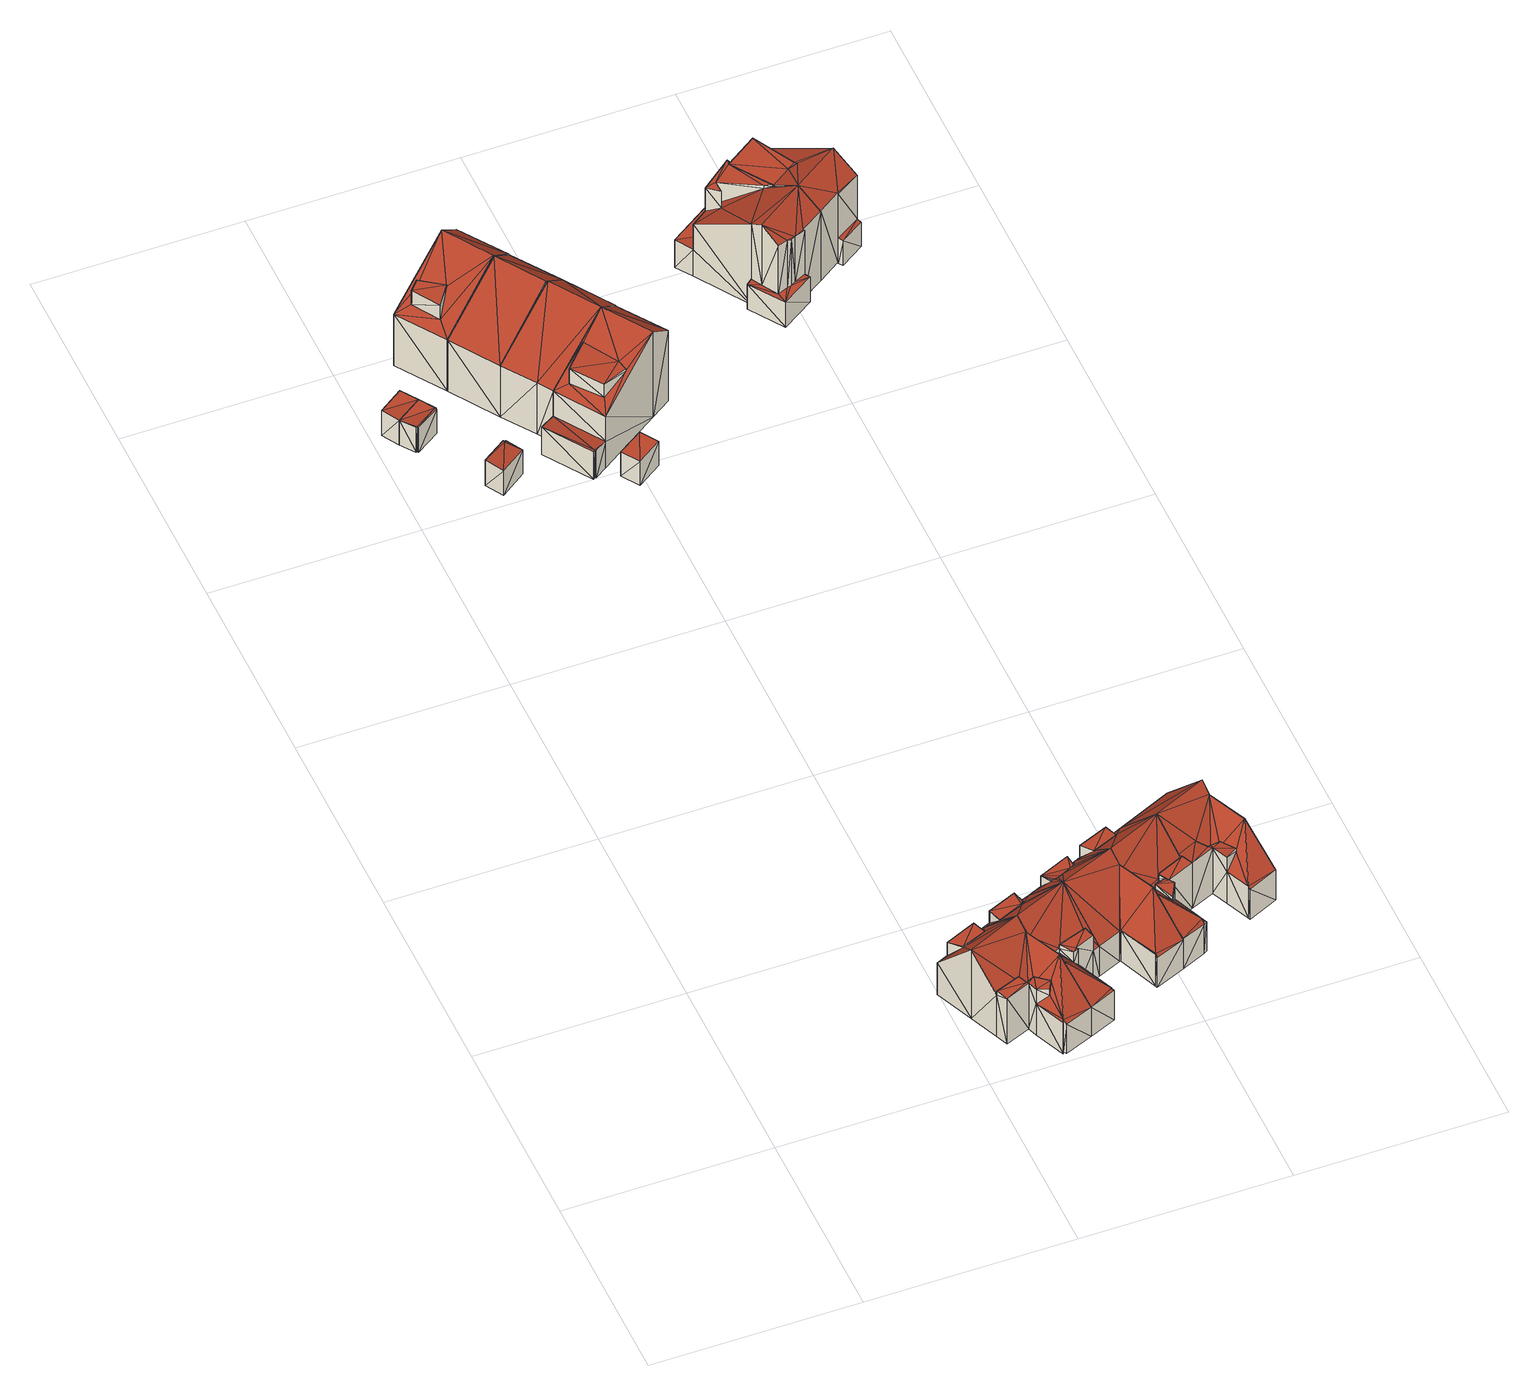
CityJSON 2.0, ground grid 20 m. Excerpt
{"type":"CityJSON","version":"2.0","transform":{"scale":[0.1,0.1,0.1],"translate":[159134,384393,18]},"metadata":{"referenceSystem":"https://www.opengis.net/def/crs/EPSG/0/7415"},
"CityObjects":{
"building1":{"type":"Building","attributes":{"oorspronkelijk_bouwjaar":1928,"status":"Pand in gebruik","geconstateerd":false,"h_maaiveld":18.32,"dak_type":"slanted","pw_datum":"2016-12-01","pw_actueel":"yes","pw_bron":"ahn3","reconstructie_methode":"tudelft3d-geoflow","versie_methode":"v21.03.1","kas_warenhuis":false,"ondergronds_type":"above ground","lod11_replace":false,"reconstruction_skipped":false},"geometry":[{"type":"Solid","lod":"2.2","boundaries":[[[[0,1,2]],[[3,4,5]],[[5,6,7]],[[8,4,3]],[[4,9,5]],[[9,6,5]],[[9,4,10]],[[6,11,12]],[[13,11,6]],[[6,12,7]],[[12,1,7]],[[14,1,12]],[[2,1,14]],[[14,12,15]],[[16,15,12]],[[17,16,12]],[[18,1,19]],[[19,1,0]],[[19,0,20]],[[20,0,2]],[[21,7,1]],[[18,21,1]],[[22,23,24]],[[24,23,13]],[[13,23,11]],[[25,26,20]],[[27,8,3]],[[28,27,3]],[[29,6,9]],[[30,31,29]],[[29,31,6]],[[25,20,32]],[[32,20,33]],[[14,33,2]],[[33,20,2]],[[32,33,34]],[[35,32,34]],[[35,34,26]],[[36,10,4]],[[37,36,4]],[[38,5,21]],[[21,5,7]],[[33,14,16]],[[16,14,15]],[[24,13,6]],[[31,24,6]],[[39,40,23]],[[22,39,23]],[[28,3,5]],[[38,28,5]],[[17,12,23]],[[23,12,11]],[[29,9,10]],[[36,29,10]],[[41,42,43]],[[44,45,46]],[[46,45,47]],[[47,45,48]],[[46,47,40]],[[39,46,40]],[[30,29,42]],[[41,30,42]],[[37,4,27]],[[27,4,8]],[[48,45,49]],[[44,43,45]],[[23,40,17]],[[49,40,47]],[[48,49,47]],[[49,21,40]],[[21,17,40]],[[18,17,21]],[[20,26,19]],[[16,17,34]],[[16,34,33]],[[26,34,18]],[[19,26,18]],[[34,17,18]],[[32,35,25]],[[25,35,26]],[[36,37,29]],[[21,49,45]],[[21,45,38]],[[43,37,38]],[[45,43,38]],[[42,29,37]],[[43,42,37]],[[28,38,37]],[[27,28,37]],[[30,41,43]],[[31,30,44]],[[44,30,43]],[[31,46,24]],[[31,44,46]],[[22,46,39]],[[24,46,22]]]],"semantics":{"surfaces":[{"type":"GroundSurface"},{"type":"WallSurface"},{"type":"RoofSurface"}],"values":[[0,0,0,0,0,0,0,0,0,0,0,0,0,0,1,1,1,1,1,1,1,1,1,1,1,1,1,1,1,1,1,1,1,1,1,1,1,1,1,1,1,1,1,1,1,1,1,1,1,1,1,1,1,1,1,1,1,1,1,1,1,1,1,1,1,1,2,2,2,2,2,2,2,2,2,2,2,2,2,2,2,2,2,2,2,2,2,2,2,2,2,2,2,2,2,2]]}}]},
"building2":{"type":"Building","attributes":{"oorspronkelijk_bouwjaar":2014,"status":"Pand in gebruik","geconstateerd":false,"h_maaiveld":18.53,"dak_type":"single horizontal","pw_datum":"2016-12-01","pw_actueel":"yes","pw_bron":"ahn3","reconstructie_methode":"tudelft3d-geoflow","versie_methode":"v21.03.1","kas_warenhuis":false,"ondergronds_type":"above ground","lod11_replace":false,"reconstruction_skipped":false},"geometry":[{"type":"Solid","lod":"2.2","boundaries":[[[[50,51,52]],[[53,50,52]],[[54,50,55]],[[55,50,53]],[[56,51,50]],[[54,56,50]],[[55,53,57]],[[57,53,52]],[[57,52,51]],[[56,57,51]],[[57,56,54]],[[55,57,54]]]],"semantics":{"surfaces":[{"type":"GroundSurface"},{"type":"WallSurface"},{"type":"RoofSurface"}],"values":[[0,0,1,1,1,1,1,1,1,1,2,2]]}}]},
"building3":{"type":"Building","attributes":{"oorspronkelijk_bouwjaar":2014,"status":"Pand in gebruik","geconstateerd":false,"h_maaiveld":18.54,"dak_type":"single horizontal","pw_datum":"2016-12-01","pw_actueel":"yes","pw_bron":"ahn3","reconstructie_methode":"tudelft3d-geoflow","versie_methode":"v21.03.1","kas_warenhuis":false,"ondergronds_type":"above ground","lod11_replace":false,"reconstruction_skipped":false},"geometry":[{"type":"Solid","lod":"2.2","boundaries":[[[[58,52,59]],[[60,61,58]],[[58,53,52]],[[60,58,62]],[[63,53,61]],[[61,53,58]],[[64,63,65]],[[65,63,61]],[[66,60,67]],[[67,60,62]],[[65,61,60]],[[66,65,60]],[[55,53,63]],[[64,55,63]],[[68,59,57]],[[57,59,52]],[[57,52,53]],[[55,57,53]],[[69,58,68]],[[68,58,59]],[[67,62,69]],[[69,62,58]],[[64,65,55]],[[67,69,66]],[[66,69,65]],[[69,55,65]],[[68,57,69]],[[57,55,69]]]],"semantics":{"surfaces":[{"type":"GroundSurface"},{"type":"WallSurface"},{"type":"RoofSurface"}],"values":[[0,0,0,0,0,0,1,1,1,1,1,1,1,1,1,1,1,1,1,1,1,1,2,2,2,2,2,2]]}}]},
"building4":{"type":"Building","attributes":{"oorspronkelijk_bouwjaar":1928,"status":"Pand in gebruik","geconstateerd":false,"h_maaiveld":18.31,"dak_type":"slanted","pw_datum":"2016-12-01","pw_actueel":"yes","pw_bron":"ahn3","reconstructie_methode":"tudelft3d-geoflow","versie_methode":"v21.03.1","kas_warenhuis":false,"ondergronds_type":"above ground","lod11_replace":false,"reconstruction_skipped":false},"geometry":[{"type":"Solid","lod":"2.2","boundaries":[[[[70,1,0]],[[71,72,73]],[[70,71,1]],[[71,73,1]],[[73,74,1]],[[75,76,73]],[[77,74,78]],[[79,80,81]],[[76,78,73]],[[78,74,73]],[[77,78,80]],[[77,80,79]],[[82,79,83]],[[3,79,82]],[[77,79,3]],[[84,70,0]],[[19,84,0]],[[85,77,28]],[[28,77,3]],[[86,81,80]],[[87,86,80]],[[88,73,89]],[[89,73,72]],[[90,91,92]],[[92,91,93]],[[93,91,94]],[[95,76,75]],[[96,95,75]],[[97,74,85]],[[85,74,77]],[[28,3,82]],[[98,28,82]],[[99,100,101]],[[101,100,102]],[[89,72,71]],[[103,89,71]],[[104,83,79]],[[105,104,79]],[[94,91,106]],[[107,103,108]],[[108,103,84]],[[70,103,71]],[[84,103,70]],[[109,110,100]],[[99,109,100]],[[96,75,73]],[[88,96,73]],[[19,0,1]],[[18,19,1]],[[108,84,110]],[[109,108,110]],[[101,102,107]],[[107,102,103]],[[18,1,97]],[[97,1,74]],[[111,112,91]],[[90,111,91]],[[105,79,86]],[[86,79,81]],[[98,82,83]],[[104,98,83]],[[92,93,113]],[[113,93,87]],[[113,87,114]],[[114,87,78]],[[78,87,80]],[[95,78,76]],[[115,114,95]],[[95,114,78]],[[115,95,112]],[[111,115,112]],[[105,98,104]],[[85,28,105]],[[105,28,98]],[[87,105,86]],[[94,106,93]],[[87,93,105]],[[97,85,106]],[[93,85,105]],[[106,85,93]],[[100,88,102]],[[103,102,89]],[[18,100,110]],[[18,88,100]],[[19,110,84]],[[18,110,19]],[[88,89,102]],[[96,88,112]],[[106,91,97]],[[97,88,18]],[[95,96,112]],[[91,88,97]],[[112,88,91]],[[101,107,99]],[[99,108,109]],[[99,107,108]],[[115,111,114]],[[114,90,92]],[[114,111,90]],[[114,92,113]]]],"semantics":{"surfaces":[{"type":"GroundSurface"},{"type":"WallSurface"},{"type":"RoofSurface"}],"values":[[0,0,0,0,0,0,0,0,0,0,0,0,0,0,0,1,1,1,1,1,1,1,1,1,1,1,1,1,1,1,1,1,1,1,1,1,1,1,1,1,1,1,1,1,1,1,1,1,1,1,1,1,1,1,1,1,1,1,1,1,1,1,1,1,1,1,1,1,1,1,1,2,2,2,2,2,2,2,2,2,2,2,2,2,2,2,2,2,2,2,2,2,2,2,2,2,2,2,2,2]]}}]},
"building5":{"type":"Building","attributes":{"oorspronkelijk_bouwjaar":2014,"status":"Pand in gebruik","geconstateerd":false,"h_maaiveld":18.52,"dak_type":"single horizontal","pw_datum":"2016-12-01","pw_actueel":"yes","pw_bron":"ahn3","reconstructie_methode":"tudelft3d-geoflow","versie_methode":"v21.03.1","kas_warenhuis":false,"ondergronds_type":"above ground","lod11_replace":false,"reconstruction_skipped":false},"geometry":[{"type":"Solid","lod":"2.2","boundaries":[[[[116,117,118]],[[119,116,120]],[[119,121,116]],[[116,121,117]],[[122,118,117]],[[123,122,117]],[[124,121,125]],[[125,121,119]],[[125,119,120]],[[126,125,120]],[[123,117,124]],[[124,117,121]],[[127,116,118]],[[122,127,118]],[[126,120,116]],[[127,126,116]],[[125,126,127]],[[123,127,122]],[[124,125,127]],[[124,127,123]]]],"semantics":{"surfaces":[{"type":"GroundSurface"},{"type":"WallSurface"},{"type":"RoofSurface"}],"values":[[0,0,0,0,1,1,1,1,1,1,1,1,1,1,1,1,2,2,2,2]]}}]},
"building6":{"type":"Building","attributes":{"oorspronkelijk_bouwjaar":1928,"status":"Pand in gebruik","geconstateerd":false,"h_maaiveld":18.3,"dak_type":"slanted","pw_datum":"2016-12-01","pw_actueel":"yes","pw_bron":"ahn3","reconstructie_methode":"tudelft3d-geoflow","versie_methode":"v21.03.1","kas_warenhuis":false,"ondergronds_type":"above ground","lod11_replace":false,"reconstruction_skipped":false},"geometry":[{"type":"Solid","lod":"2.2","boundaries":[[[[128,129,130]],[[130,129,131]],[[128,132,133]],[[132,128,130]],[[129,134,73]],[[129,73,131]],[[75,73,134]],[[73,135,131]],[[136,135,73]],[[137,135,136]],[[138,135,137]],[[136,73,72]],[[139,134,129]],[[140,139,129]],[[140,129,128]],[[141,140,128]],[[142,138,143]],[[143,138,137]],[[144,136,89]],[[89,136,72]],[[145,133,146]],[[146,133,132]],[[147,148,143]],[[149,135,142]],[[142,135,138]],[[89,72,73]],[[88,89,73]],[[145,128,133]],[[145,141,128]],[[150,130,151]],[[151,130,131]],[[96,75,134]],[[139,96,134]],[[151,131,135]],[[149,151,135]],[[146,132,130]],[[150,146,130]],[[88,73,96]],[[96,73,75]],[[147,143,144]],[[152,147,144]],[[136,144,137]],[[144,143,137]],[[152,144,153]],[[154,152,153]],[[154,153,155]],[[156,157,155]],[[158,159,157]],[[156,158,157]],[[159,158,160]],[[146,150,161]],[[145,161,141]],[[145,146,161]],[[149,160,158]],[[88,158,156]],[[88,149,158]],[[148,149,142]],[[153,88,155]],[[89,88,153]],[[89,153,144]],[[88,156,155]],[[149,148,160]],[[142,143,148]],[[141,161,140]],[[140,150,151]],[[140,161,150]],[[140,151,139]],[[88,96,139]],[[149,88,151]],[[151,88,139]],[[152,154,155]],[[159,152,155]],[[157,159,155]],[[160,152,159]],[[147,152,160]],[[147,160,148]]]],"semantics":{"surfaces":[{"type":"GroundSurface"},{"type":"WallSurface"},{"type":"RoofSurface"}],"values":[[0,0,0,0,0,0,0,0,0,0,0,0,1,1,1,1,1,1,1,1,1,1,1,1,1,1,1,1,1,1,1,1,1,1,1,1,1,1,1,1,1,1,1,1,1,1,1,1,1,1,2,2,2,2,2,2,2,2,2,2,2,2,2,2,2,2,2,2,2,2,2,2,2,2,2,2]]}}]},
"building7":{"type":"Building","attributes":{"oorspronkelijk_bouwjaar":2016,"status":"Pand in gebruik","geconstateerd":false,"h_maaiveld":18.71,"dak_type":"slanted","pw_datum":"2016-12-01","pw_actueel":"yes","pw_bron":"ahn3","reconstructie_methode":"tudelft3d-geoflow","versie_methode":"v21.03.1","kas_warenhuis":false,"ondergronds_type":"above ground","lod11_replace":false,"reconstruction_skipped":false},"geometry":[{"type":"Solid","lod":"2.2","boundaries":[[[[162,163,164]],[[165,163,166]],[[164,167,162]],[[165,164,163]],[[168,163,169]],[[169,163,162]],[[170,166,163]],[[168,170,163]],[[171,164,172]],[[172,164,165]],[[172,165,170]],[[170,165,166]],[[173,174,175]],[[175,174,176]],[[175,176,177]],[[177,176,178]],[[177,178,179]],[[179,178,180]],[[179,180,174]],[[173,179,174]],[[181,167,164]],[[171,181,164]],[[169,162,167]],[[181,169,167]],[[172,170,168]],[[171,172,168]],[[180,171,174]],[[169,181,180]],[[174,171,168]],[[169,180,178]],[[180,181,171]],[[176,174,168]],[[169,178,176]],[[169,176,168]],[[177,179,173]],[[175,177,173]]]],"semantics":{"surfaces":[{"type":"GroundSurface"},{"type":"WallSurface"},{"type":"RoofSurface"}],"values":[[0,0,0,0,1,1,1,1,1,1,1,1,1,1,1,1,1,1,1,1,1,1,1,1,2,2,2,2,2,2,2,2,2,2,2,2]]}}]},
"building8":{"type":"Building","attributes":{"oorspronkelijk_bouwjaar":2016,"status":"Pand in gebruik","geconstateerd":false,"h_maaiveld":18.7,"dak_type":"slanted","pw_datum":"2016-12-01","pw_actueel":"yes","pw_bron":"ahn3","reconstructie_methode":"tudelft3d-geoflow","versie_methode":"v21.03.1","kas_warenhuis":false,"ondergronds_type":"above ground","lod11_replace":false,"reconstruction_skipped":false},"geometry":[{"type":"Solid","lod":"2.2","boundaries":[[[[165,182,183]],[[167,184,185]],[[183,182,184]],[[183,184,167]],[[186,165,183]],[[187,186,183]],[[188,184,189]],[[189,184,182]],[[181,167,185]],[[190,181,185]],[[189,182,186]],[[186,182,165]],[[187,183,181]],[[181,183,167]],[[190,185,184]],[[188,190,184]],[[190,188,187]],[[181,190,187]],[[187,188,189]],[[186,187,189]]]],"semantics":{"surfaces":[{"type":"GroundSurface"},{"type":"WallSurface"},{"type":"RoofSurface"}],"values":[[0,0,0,0,1,1,1,1,1,1,1,1,1,1,1,1,2,2,2,2]]}}]},
"building9":{"type":"Building","attributes":{"oorspronkelijk_bouwjaar":2014,"status":"Pand in gebruik","geconstateerd":false,"h_maaiveld":18.47,"dak_type":"single horizontal","pw_datum":"2016-12-01","pw_actueel":"yes","pw_bron":"ahn3","reconstructie_methode":"tudelft3d-geoflow","versie_methode":"v21.03.1","kas_warenhuis":false,"ondergronds_type":"above ground","lod11_replace":false,"reconstruction_skipped":false},"geometry":[{"type":"Solid","lod":"2.2","boundaries":[[[[191,192,193]],[[194,191,193]],[[195,193,192]],[[196,195,192]],[[197,191,198]],[[198,191,194]],[[196,192,197]],[[197,192,191]],[[198,194,193]],[[195,198,193]],[[198,195,197]],[[197,195,196]]]],"semantics":{"surfaces":[{"type":"GroundSurface"},{"type":"WallSurface"},{"type":"RoofSurface"}],"values":[[0,0,1,1,1,1,1,1,1,1,2,2]]}}]},
"building10":{"type":"Building","attributes":{"oorspronkelijk_bouwjaar":2016,"status":"Pand in gebruik","geconstateerd":false,"h_maaiveld":18.69,"dak_type":"slanted","pw_datum":"2016-12-01","pw_actueel":"yes","pw_bron":"ahn3","reconstructie_methode":"tudelft3d-geoflow","versie_methode":"v21.03.1","kas_warenhuis":false,"ondergronds_type":"above ground","lod11_replace":false,"reconstruction_skipped":false},"geometry":[{"type":"Solid","lod":"2.2","boundaries":[[[[199,185,200]],[[201,200,182]],[[201,202,200]],[[202,199,200]],[[203,199,202]],[[189,182,200]],[[204,189,200]],[[205,202,206]],[[206,202,201]],[[204,200,190]],[[190,200,185]],[[206,201,182]],[[189,206,182]],[[207,199,208]],[[208,199,203]],[[190,185,207]],[[207,185,199]],[[208,203,202]],[[205,208,202]],[[208,205,207]],[[207,204,190]],[[207,205,204]],[[204,205,189]],[[189,205,206]]]],"semantics":{"surfaces":[{"type":"GroundSurface"},{"type":"WallSurface"},{"type":"RoofSurface"}],"values":[[0,0,0,0,0,1,1,1,1,1,1,1,1,1,1,1,1,1,1,2,2,2,2,2]]}}]},
"building11":{"type":"Building","attributes":{"oorspronkelijk_bouwjaar":1928,"status":"Pand in gebruik","geconstateerd":false,"h_maaiveld":18.3,"dak_type":"slanted","pw_datum":"2016-12-01","pw_actueel":"yes","pw_bron":"ahn3","reconstructie_methode":"tudelft3d-geoflow","versie_methode":"v21.03.1","kas_warenhuis":false,"ondergronds_type":"above ground","lod11_replace":false,"reconstruction_skipped":false},"geometry":[{"type":"Solid","lod":"2.2","boundaries":[[[[138,209,135]],[[210,211,212]],[[213,211,132]],[[214,135,215]],[[213,212,211]],[[216,217,213]],[[135,214,216]],[[209,215,135]],[[215,218,214]],[[217,214,219]],[[216,214,217]],[[217,219,220]],[[213,217,212]],[[221,209,138]],[[142,221,138]],[[222,223,224]],[[224,223,221]],[[209,223,215]],[[221,223,209]],[[149,135,225]],[[225,135,216]],[[225,216,226]],[[226,216,213]],[[227,228,229]],[[229,211,210]],[[229,228,211]],[[230,218,215]],[[223,230,215]],[[142,138,135]],[[149,142,135]],[[231,232,233]],[[224,221,233]],[[234,214,230]],[[230,214,218]],[[235,236,231]],[[231,236,232]],[[237,219,214]],[[234,237,214]],[[238,217,220]],[[239,238,220]],[[229,210,212]],[[240,229,212]],[[228,227,241]],[[236,235,242]],[[223,222,242]],[[243,244,245]],[[243,246,244]],[[247,248,243]],[[243,248,246]],[[226,213,249]],[[249,213,132]],[[249,132,228]],[[228,132,211]],[[250,237,251]],[[251,237,252]],[[251,252,248]],[[248,252,246]],[[253,254,255]],[[255,254,240]],[[247,243,254]],[[253,247,254]],[[255,240,238]],[[238,240,217]],[[217,240,212]],[[239,220,237]],[[250,239,237]],[[237,220,219]],[[249,228,241]],[[226,249,241]],[[239,250,238]],[[238,251,248]],[[238,250,251]],[[238,247,255]],[[238,248,247]],[[255,247,253]],[[235,231,149]],[[221,142,233]],[[235,234,230]],[[142,149,233]],[[149,231,233]],[[234,235,149]],[[230,242,235]],[[230,223,242]],[[236,242,232]],[[232,242,233]],[[233,242,222]],[[233,222,224]],[[226,241,254]],[[240,241,229]],[[229,241,227]],[[254,243,226]],[[254,241,240]],[[225,226,243]],[[245,225,243]],[[252,237,234]],[[225,234,149]],[[252,234,225]],[[245,252,225]],[[244,252,245]],[[246,252,244]]]],"semantics":{"surfaces":[{"type":"GroundSurface"},{"type":"WallSurface"},{"type":"RoofSurface"}],"values":[[0,0,0,0,0,0,0,0,0,0,0,0,0,1,1,1,1,1,1,1,1,1,1,1,1,1,1,1,1,1,1,1,1,1,1,1,1,1,1,1,1,1,1,1,1,1,1,1,1,1,1,1,1,1,1,1,1,1,1,1,1,1,1,1,1,1,1,2,2,2,2,2,2,2,2,2,2,2,2,2,2,2,2,2,2,2,2,2,2,2,2,2,2,2,2,2,2,2,2,2]]}}]},
"building12":{"type":"Building","attributes":{"oorspronkelijk_bouwjaar":2016,"status":"Pand in gebruik","geconstateerd":false,"h_maaiveld":18.71,"dak_type":"slanted","pw_datum":"2016-12-01","pw_actueel":"yes","pw_bron":"ahn3","reconstructie_methode":"tudelft3d-geoflow","versie_methode":"v21.03.1","kas_warenhuis":false,"ondergronds_type":"above ground","lod11_replace":false,"reconstruction_skipped":false},"geometry":[{"type":"Solid","lod":"2.2","boundaries":[[[[256,203,257]],[[258,203,202]],[[201,259,202]],[[259,258,202]],[[258,260,203]],[[260,261,257]],[[257,262,256]],[[260,257,203]],[[263,262,264]],[[264,262,257]],[[265,201,202]],[[205,265,202]],[[266,258,267]],[[267,258,259]],[[268,256,262]],[[263,268,262]],[[208,269,270]],[[271,208,270]],[[272,273,274]],[[275,272,274]],[[276,277,278]],[[275,274,277]],[[276,275,277]],[[271,270,258]],[[266,271,258]],[[258,270,260]],[[272,279,273]],[[205,202,208]],[[208,202,269]],[[269,202,203]],[[269,203,256]],[[268,269,256]],[[264,257,261]],[[280,264,261]],[[280,261,270]],[[270,261,260]],[[267,259,265]],[[265,259,201]],[[279,208,273]],[[205,208,279]],[[205,279,278]],[[205,278,266]],[[277,271,266]],[[278,277,266]],[[274,273,271]],[[277,274,271]],[[273,208,271]],[[279,272,278]],[[278,275,276]],[[278,272,275]],[[205,266,267]],[[265,205,267]],[[270,269,264]],[[280,270,264]],[[263,264,268]],[[264,269,268]]]],"semantics":{"surfaces":[{"type":"GroundSurface"},{"type":"WallSurface"},{"type":"RoofSurface"}],"values":[[0,0,0,0,0,0,0,0,1,1,1,1,1,1,1,1,1,1,1,1,1,1,1,1,1,1,1,1,1,1,1,1,1,1,1,1,1,1,2,2,2,2,2,2,2,2,2,2,2,2,2,2,2,2,2,2]]}}]},
"building13":{"type":"Building","attributes":{"oorspronkelijk_bouwjaar":1928,"status":"Pand in gebruik","geconstateerd":false,"h_maaiveld":18.32,"dak_type":"slanted","pw_datum":"2016-12-01","pw_actueel":"yes","pw_bron":"ahn3","reconstructie_methode":"tudelft3d-geoflow","versie_methode":"v21.03.1","kas_warenhuis":false,"ondergronds_type":"above ground","lod11_replace":false,"reconstruction_skipped":false},"geometry":[{"type":"Solid","lod":"2.2","boundaries":[[[[218,281,282]],[[214,282,283]],[[214,218,282]],[[284,285,286]],[[287,288,289]],[[214,283,285]],[[214,285,290]],[[288,284,289]],[[284,286,289]],[[285,283,286]],[[290,285,220]],[[291,290,220]],[[239,291,220]],[[230,218,214]],[[234,230,214]],[[292,282,293]],[[293,282,281]],[[294,284,288]],[[295,294,288]],[[296,286,297]],[[297,286,283]],[[234,214,291]],[[291,214,290]],[[298,299,300]],[[300,299,301]],[[300,301,302]],[[303,300,302]],[[295,288,304]],[[304,288,287]],[[305,289,286]],[[296,305,286]],[[306,307,298]],[[298,307,299]],[[304,287,289]],[[305,304,289]],[[303,302,308]],[[239,220,309]],[[309,220,285]],[[294,285,284]],[[310,309,294]],[[294,309,285]],[[310,294,307]],[[306,310,307]],[[293,281,230]],[[230,281,218]],[[297,283,282]],[[292,297,282]],[[295,296,307]],[[299,296,297]],[[301,299,297]],[[307,296,299]],[[295,307,294]],[[234,292,230]],[[230,292,293]],[[304,305,295]],[[295,305,296]],[[310,306,309]],[[309,298,300]],[[309,306,298]],[[239,303,308]],[[309,300,303]],[[291,239,308]],[[239,309,303]],[[291,308,234]],[[234,308,297]],[[301,308,302]],[[297,308,301]],[[292,234,297]]]],"semantics":{"surfaces":[{"type":"GroundSurface"},{"type":"WallSurface"},{"type":"RoofSurface"}],"values":[[0,0,0,0,0,0,0,0,0,0,0,1,1,1,1,1,1,1,1,1,1,1,1,1,1,1,1,1,1,1,1,1,1,1,1,1,1,1,1,1,1,1,1,1,1,1,1,2,2,2,2,2,2,2,2,2,2,2,2,2,2,2,2,2,2,2,2,2]]}}]},
"building14":{"type":"Building","attributes":{"oorspronkelijk_bouwjaar":2016,"status":"Pand in gebruik","geconstateerd":false,"h_maaiveld":18.68,"dak_type":"slanted","pw_datum":"2016-12-01","pw_actueel":"yes","pw_bron":"ahn3","reconstructie_methode":"tudelft3d-geoflow","versie_methode":"v21.03.1","kas_warenhuis":false,"ondergronds_type":"above ground","lod11_replace":false,"reconstruction_skipped":false},"geometry":[{"type":"Solid","lod":"2.2","boundaries":[[[[311,312,313]],[[314,315,316]],[[317,311,313]],[[318,315,319]],[[316,320,314]],[[314,321,322]],[[316,323,324]],[[315,323,316]],[[321,313,322]],[[325,313,321]],[[319,315,314]],[[319,314,322]],[[317,313,325]],[[326,312,311]],[[327,328,326]],[[326,328,312]],[[329,314,330]],[[330,314,320]],[[331,313,328]],[[328,313,312]],[[330,320,316]],[[332,330,316]],[[333,334,335]],[[336,333,335]],[[337,315,338]],[[338,315,318]],[[339,340,314]],[[341,339,314]],[[314,340,321]],[[329,341,314]],[[341,329,342]],[[343,341,342]],[[344,317,325]],[[345,344,325]],[[334,326,346]],[[333,327,334]],[[334,327,326]],[[347,348,337]],[[337,348,315]],[[315,348,323]],[[349,350,351]],[[351,350,352]],[[353,319,354]],[[354,319,322]],[[336,335,355]],[[355,335,356]],[[357,324,348]],[[348,324,323]],[[343,342,349]],[[349,342,350]],[[358,359,347]],[[347,359,348]],[[332,316,324]],[[357,332,324]],[[326,311,317]],[[344,326,317]],[[351,352,360]],[[360,352,361]],[[360,361,359]],[[358,360,359]],[[338,318,319]],[[353,338,319]],[[345,325,340]],[[340,325,321]],[[334,346,340]],[[339,334,340]],[[355,356,362]],[[363,355,362]],[[363,362,354]],[[364,363,354]],[[364,354,331]],[[331,354,313]],[[313,354,322]],[[359,357,348]],[[330,342,329]],[[330,332,350]],[[359,361,357]],[[361,332,357]],[[352,332,361]],[[350,332,352]],[[330,350,342]],[[340,346,345]],[[344,346,326]],[[344,345,346]],[[353,354,362]],[[335,362,356]],[[341,353,362]],[[341,362,335]],[[339,335,334]],[[343,353,341]],[[341,335,339]],[[338,353,337]],[[351,343,349]],[[358,353,343]],[[360,358,351]],[[337,353,358]],[[337,358,347]],[[358,343,351]],[[363,364,331]],[[355,331,327]],[[355,363,331]],[[355,333,336]],[[331,328,327]],[[355,327,333]]]],"semantics":{"surfaces":[{"type":"GroundSurface"},{"type":"WallSurface"},{"type":"RoofSurface"}],"values":[[0,0,0,0,0,0,0,0,0,0,0,0,0,1,1,1,1,1,1,1,1,1,1,1,1,1,1,1,1,1,1,1,1,1,1,1,1,1,1,1,1,1,1,1,1,1,1,1,1,1,1,1,1,1,1,1,1,1,1,1,1,1,1,1,1,1,1,1,1,1,1,1,1,2,2,2,2,2,2,2,2,2,2,2,2,2,2,2,2,2,2,2,2,2,2,2,2,2,2,2,2,2,2,2]]}}]},
"building15":{"type":"Building","attributes":{"oorspronkelijk_bouwjaar":2016,"status":"Pand in gebruik","geconstateerd":false,"h_maaiveld":18.67,"dak_type":"slanted","pw_datum":"2016-12-01","pw_actueel":"yes","pw_bron":"ahn3","reconstructie_methode":"tudelft3d-geoflow","versie_methode":"v21.03.1","kas_warenhuis":false,"ondergronds_type":"above ground","lod11_replace":false,"reconstruction_skipped":false},"geometry":[{"type":"Solid","lod":"2.2","boundaries":[[[[365,366,367]],[[313,368,369]],[[370,368,371]],[[370,369,368]],[[367,366,372]],[[367,372,373]],[[373,319,370]],[[367,373,370]],[[319,369,370]],[[318,319,373]],[[353,319,338]],[[338,319,318]],[[374,372,375]],[[375,372,366]],[[338,318,373]],[[376,338,373]],[[377,371,368]],[[378,377,368]],[[375,366,365]],[[379,375,365]],[[380,381,382]],[[382,381,370]],[[370,381,367]],[[383,369,319]],[[353,383,319]],[[384,378,331]],[[331,378,313]],[[313,378,368]],[[379,365,367]],[[381,379,367]],[[376,373,374]],[[385,376,374]],[[374,373,372]],[[385,374,381]],[[380,385,381]],[[386,387,388]],[[331,313,383]],[[383,313,369]],[[387,386,389]],[[378,384,389]],[[382,370,377]],[[377,370,371]],[[381,374,375]],[[379,381,375]],[[386,382,389]],[[388,383,353]],[[386,353,382]],[[386,388,353]],[[389,377,378]],[[389,382,377]],[[383,388,331]],[[389,388,387]],[[389,384,388]],[[384,331,388]],[[385,380,376]],[[376,382,353]],[[376,380,382]],[[376,353,338]]]],"semantics":{"surfaces":[{"type":"GroundSurface"},{"type":"WallSurface"},{"type":"RoofSurface"}],"values":[[0,0,0,0,0,0,0,0,0,0,1,1,1,1,1,1,1,1,1,1,1,1,1,1,1,1,1,1,1,1,1,1,1,1,1,1,1,1,1,1,1,1,2,2,2,2,2,2,2,2,2,2,2,2,2,2,2,2]]}}]}
},
"vertices":[
[251,140,3],[267,102,3],[240,135,3],[302,20,3],[273,12,3],[287,55,3],[256,49,3],[271,92,3],[275,9,3],[259,40,3],[272,10,3],[227,51,3],[215,79,3],[232,39,3],[210,122,3],[199,117,3],[199,117,42],[215,79,88],[267,102,88],[251,140,43],[240,135,43],[271,92,76],[227,51,59],[227,51,54],[232,39,59],[240,135,58],[245,122,58],[275,9,39],[302,20,39],[259,40,41],[259,40,59],[256,49,59],[210,122,58],[210,122,42],[221,112,57],[221,112,58],[272,10,41],[273,12,43],[287,55,77],[251,60,59],[251,60,53],[270,36,59],[270,36,51],[275,45,59],[263,55,59],[263,55,51],[255,51,59],[255,51,43],[263,55,43],[259,59,48],
[10,916,5],[34,933,5],[45,917,5],[20,900,5],[10,916,36],[20,900,35],[34,933,35],[45,917,35],
[54,902,5],[55,902,5],[32,885,5],[31,886,5],[55,900,5],[30,886,5],[30,886,36],[31,886,36],[32,885,36],[55,900,35],[55,902,35],[54,902,35],
[258,143,3],[286,155,3],[303,162,3],[319,124,3],[273,89,3],[336,84,3],[329,81,3],[289,50,3],[310,73,3],[326,33,3],[311,71,3],[327,34,3],[328,31,3],[327,32,3],[258,143,43],[289,50,72],[327,34,40],[311,71,40],[319,124,88],[303,162,42],[298,82,59],[298,82,54],[306,69,59],[306,69,46],[298,82,49],[329,81,40],[336,84,40],[273,89,72],[328,31,39],[287,140,58],[287,140,57],[289,143,58],[289,143,55],[286,155,43],[327,32,40],[326,33,41],[293,80,54],[286,155,58],[258,143,58],[262,130,58],[262,130,57],[326,92,59],[326,92,53],[311,71,59],[310,73,59],[329,81,59],
[94,841,5],[70,827,5],[93,843,5],[105,827,5],[95,842,5],[80,810,5],[93,843,36],[70,827,36],[80,810,35],[105,827,35],[95,842,36],[94,841,36],
[376,55,3],[360,94,3],[392,99,3],[376,136,3],[406,65,3],[377,53,3],[359,94,3],[372,146,3],[316,168,3],[346,181,3],[355,185,3],[359,94,40],[360,94,41],[376,55,42],[355,185,42],[346,181,42],[316,168,42],[377,53,39],[406,65,39],[346,181,55],[347,169,55],[372,146,88],[392,99,77],[376,136,76],[316,168,55],[322,159,54],[322,159,56],[325,159,56],[328,158,58],[328,158,56],[333,160,58],[333,160,56],[343,167,55],[377,56,42],
[51,988,7],[112,1028,7],[142,983,7],[161,996,7],[131,1041,7],[82,942,7],[112,1028,112],[51,988,70],[131,1041,93],[142,983,112],[161,996,94],[98,983,93],[98,983,91],[76,997,94],[76,997,85],[67,987,94],[67,987,77],[83,961,94],[83,961,77],[82,942,70],
[192,950,7],[142,982,7],[172,937,7],[112,896,7],[161,996,93],[142,982,112],[172,937,112],[192,950,94],[112,896,70],
[193,776,5],[182,793,5],[206,809,5],[217,792,5],[206,809,35],[182,793,35],[193,776,35],[217,792,35],
[134,865,7],[173,937,7],[223,904,7],[204,891,7],[143,851,7],[173,937,112],[204,891,112],[223,904,94],[134,865,70],[143,851,70],
[360,187,3],[433,77,3],[430,75,3],[418,113,3],[393,96,3],[424,169,3],[389,199,3],[377,133,3],[415,118,3],[407,207,3],[436,140,3],[441,129,3],[360,187,42],[389,199,57],[389,199,42],[360,187,57],[377,133,72],[393,96,72],[430,75,43],[430,75,39],[433,77,39],[407,207,42],[370,176,58],[370,176,57],[369,176,57],[424,169,88],[394,186,58],[394,186,57],[436,140,53],[415,118,59],[441,129,59],[418,113,39],[429,78,43],[394,187,57],[402,118,53],[402,118,46],[400,124,53],[412,121,45],[402,118,59],[412,121,59],[406,65,40],[436,140,59],[409,128,59],[409,128,53],[410,98,59],[410,98,54],[418,113,59],
[128,841,7],[160,798,7],[234,846,7],[253,859,7],[173,805,7],[161,797,7],[158,796,7],[158,796,41],[160,798,41],[223,904,93],[234,846,112],[253,859,94],[128,841,41],[143,851,39],[173,805,40],[173,805,70],[157,849,94],[157,849,76],[178,821,77],[178,821,93],[202,830,94],[202,830,91],[200,841,94],[180,873,95],[161,797,41],
[459,230,3],[476,192,3],[479,183,3],[471,123,3],[464,139,3],[496,145,3],[482,98,3],[481,100,3],[511,111,3],[434,144,3],[434,144,58],[476,192,88],[459,230,42],[471,123,42],[481,100,42],[496,145,77],[479,183,77],[473,144,59],[473,144,53],[464,143,59],[464,143,43],[461,142,44],[461,142,59],[482,98,40],[511,111,40],[482,130,60],[482,130,56],[454,153,58],[464,139,59],[471,123,60],
[376,1025,7],[378,1023,7],[376,1021,7],[363,939,7],[407,928,7],[380,902,7],[368,1038,7],[429,942,7],[416,961,7],[358,935,7],[330,989,7],[401,984,7],[408,927,7],[411,922,7],[319,1005,7],[376,1025,39],[376,1025,98],[378,1023,97],[363,939,38],[358,935,37],[376,1021,97],[380,902,38],[346,1001,98],[346,1001,70],[357,992,78],[357,992,98],[407,928,93],[429,942,93],[330,989,71],[330,989,40],[363,939,106],[369,929,38],[369,929,112],[368,1038,40],[319,1005,41],[346,1001,40],[408,927,92],[408,927,38],[378,914,97],[378,914,38],[388,918,96],[388,918,38],[416,961,112],[401,984,95],[357,1004,98],[357,1004,72],[411,922,38],[397,922,94],[397,922,38],[392,919,94],[392,919,38],[394,986,93],[394,986,97],[401,984,97],
[477,967,7],[454,952,7],[475,971,7],[407,1042,7],[402,983,7],[461,991,7],[421,1051,7],[451,956,7],[451,957,7],[451,956,38],[454,952,37],[451,957,93],[421,1051,70],[407,1042,70],[477,967,37],[475,971,92],[475,971,38],[461,991,112],[402,983,97],[407,1042,97],[451,956,92],[431,999,98],[431,999,97],[421,996,97],[429,1001,97]
]}
